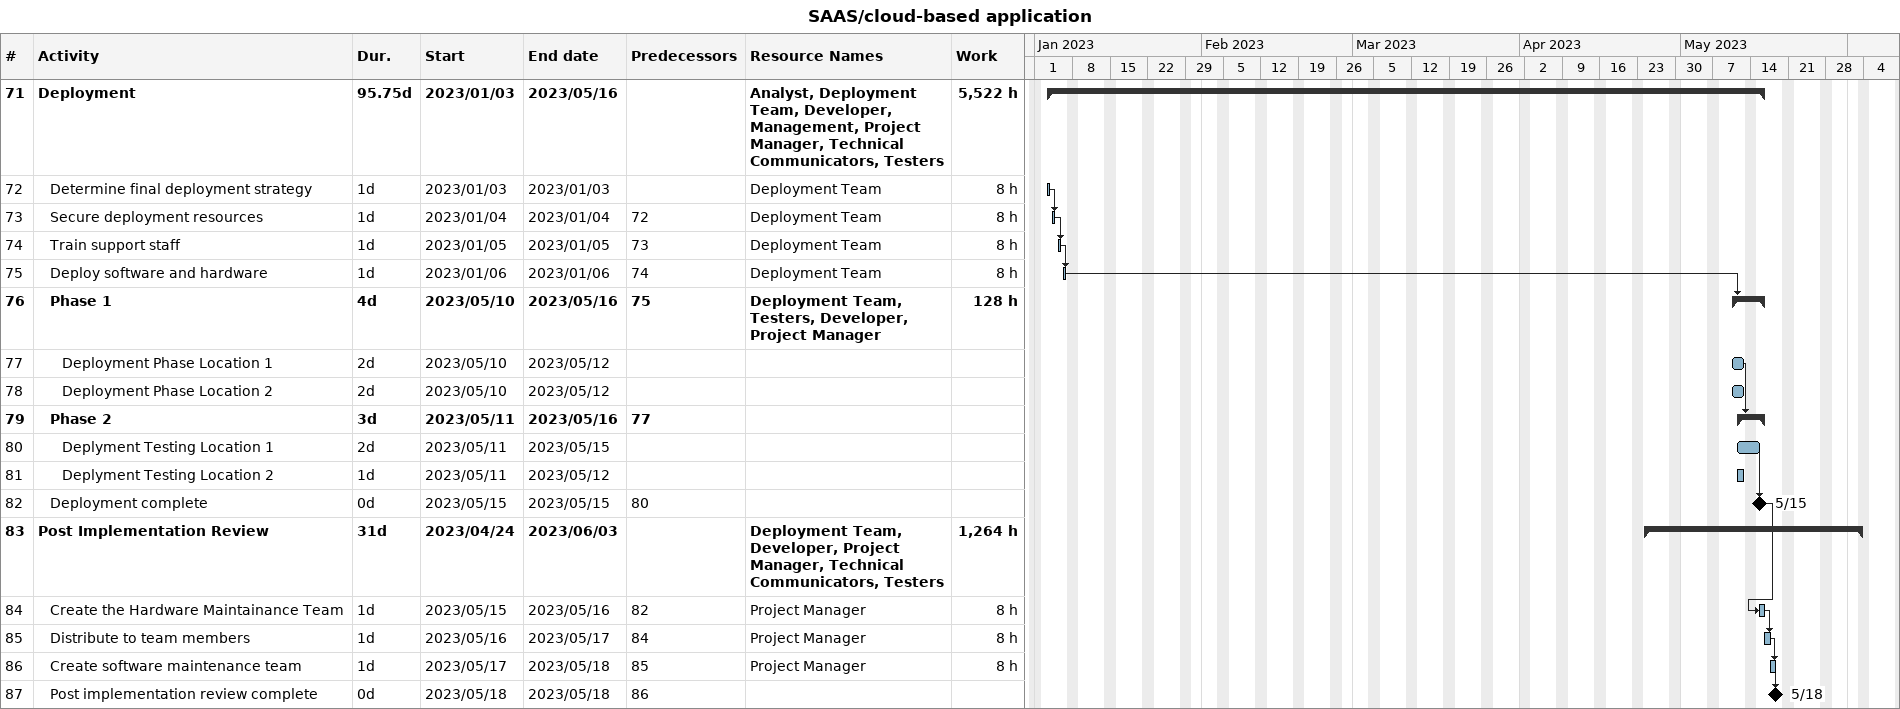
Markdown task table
SAAS/cloud-based application

| ID | Level | Task | Duration | Start | Finish | Predecessors | Resources | Work (h) |
|---|---|---|---|---|---|---|---|---|
| 71 | 1 | **Deployment** | 95.75d | 2023-01-03 | 2023-05-16 |  | Analyst, Deployment Team, Developer, Management, Project Manager, Technical Communicators, Testers | 5522 |
| 72 | 2 | Determine final deployment strategy | 1d | 2023-01-03 | 2023-01-03 |  | Deployment Team | 8 |
| 73 | 2 | Secure deployment resources | 1d | 2023-01-04 | 2023-01-04 | 72 | Deployment Team | 8 |
| 74 | 2 | Train support staff | 1d | 2023-01-05 | 2023-01-05 | 73 | Deployment Team | 8 |
| 75 | 2 | Deploy software and hardware | 1d | 2023-01-06 | 2023-01-06 | 74 | Deployment Team | 8 |
| 76 | 2 | **Phase 1** | 4d | 2023-05-10 | 2023-05-16 | 75 | Deployment Team, Testers, Developer, Project Manager | 128 |
| 77 | 3 | Deployment Phase Location 1 | 2d | 2023-05-10 | 2023-05-12 |  |  |  |
| 78 | 3 | Deployment Phase Location 2 | 2d | 2023-05-10 | 2023-05-12 |  |  |  |
| 79 | 2 | **Phase 2** | 3d | 2023-05-11 | 2023-05-16 | 77 |  |  |
| 80 | 3 | Deplyment Testing Location 1 | 2d | 2023-05-11 | 2023-05-15 |  |  |  |
| 81 | 3 | Deplyment Testing Location 2 | 1d | 2023-05-11 | 2023-05-12 |  |  |  |
| 82 | 2 | Deployment complete | 0d | 2023-05-15 | 2023-05-15 | 80 |  |  |
| 83 | 1 | **Post Implementation Review** | 31d | 2023-04-24 | 2023-06-03 |  | Deployment Team, Developer, Project Manager, Technical Communicators, Testers | 1264 |
| 84 | 2 | Create the Hardware Maintainance Team | 1d | 2023-05-15 | 2023-05-16 | 82 | Project Manager | 8 |
| 85 | 2 | Distribute to team members | 1d | 2023-05-16 | 2023-05-17 | 84 | Project Manager | 8 |
| 86 | 2 | Create software maintenance team | 1d | 2023-05-17 | 2023-05-18 | 85 | Project Manager | 8 |
| 87 | 2 | Post implementation review complete | 0d | 2023-05-18 | 2023-05-18 | 86 |  |  |
